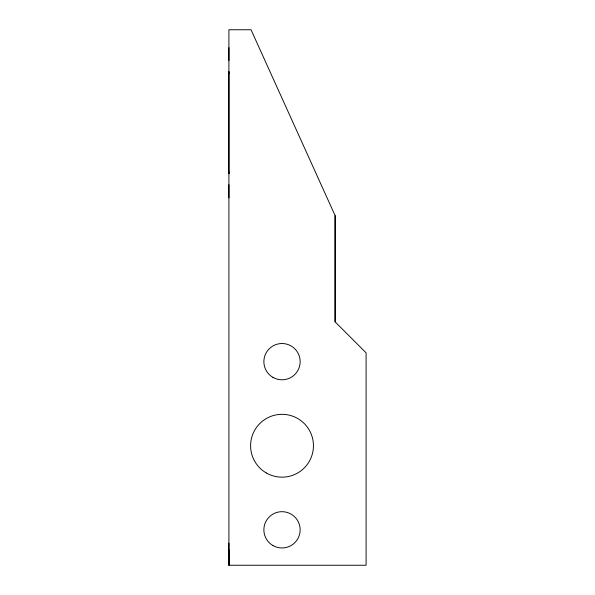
<?xml version="1.0" encoding="UTF-8"?>
<svg xmlns="http://www.w3.org/2000/svg" width="595" height="595" viewBox="0 0 595 595"><rect width="100%" height="100%" fill="white"/><g stroke="black" fill="none" stroke-linecap="round" stroke-linejoin="round"><path stroke-width="0.89" d="M228.911 171.843L228.911 173.576L228.911 71.794L228.911 73.527M228.919 60.504L228.911 47.682M335.126 321.843L335.134 215.628L251.038 29.75L228.911 29.75L228.919 565.25L366.096 565.243L366.096 352.82L335.111 321.836L335.111 215.621M228.911 549.75L228.911 565.243L228.904 543.109M228.911 184.703L228.911 197.86M266.315 472.958A31.423 31.423 0 0 0 313.446 445.744A31.423 31.423 0 0 0 266.315 418.53A31.423 31.423 0 0 0 266.315 472.958M272.934 545.541A18.148 18.148 0 0 0 300.155 529.833A18.148 18.148 0 0 0 272.934 514.117A18.148 18.148 0 0 0 272.934 545.541M272.934 377.371A18.148 18.148 0 0 0 300.155 361.663A18.148 18.148 0 0 0 272.934 345.948A18.148 18.148 0 0 0 272.934 377.371"/></g></svg>
